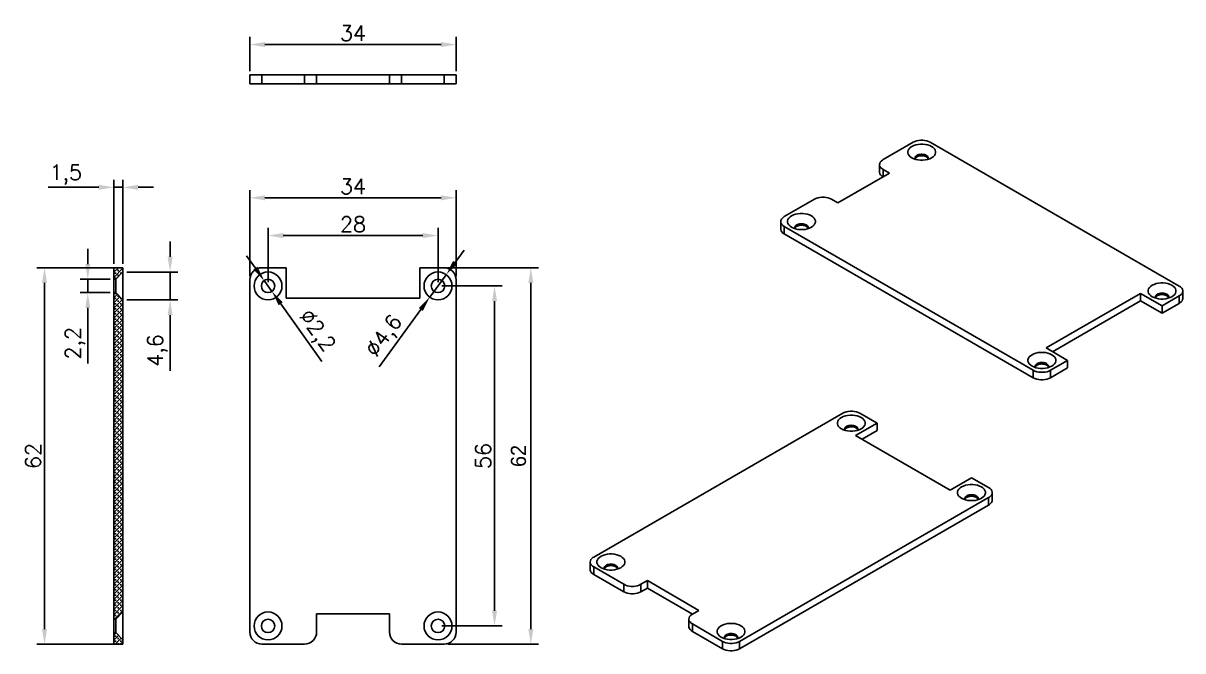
# Model space of a CAD drawing. Header units: millimetres. Extents: x 1426 to 4436, y -331 to 92.
# Drawn here: x 1425.8 to 1616.8, y -217.7 to -114.3 of the extents above; entities that cross this region are included whole.
import ezdxf

# ---------------------------------------------------------------- set-up
doc = ezdxf.new("R2010")
doc.units = ezdxf.units.MM
doc.styles.add('ST', font='PMingLiU.ttf')
doc.styles.get("Standard").update_dxf_attribs({"font": 'txt', "bigfont": 'gbcbig.shx'})
doc.dimstyles.new('ISO-25', dxfattribs={"dimtxt": 2.5, "dimasz": 2.5, "dimexe": 1.25, "dimexo": 0.625, "dimtad": 1, "dimtxsty": 'Standard', "dimcen": 2.5, "dimadec": 0, "dimazin": 0, "dimtfac": 1, "dimtmove": 0, "dimatfit": 3, "dimfxl": 0, "dimarcsym": 0})
pattern_1 = [(45, (-592.61395, -381.9655), (-0.4209495, 0.4209495), []), (45, (-592.193, -381.9655), (-0.4209495, 0.4209495), [0, -0.5953125])]

# ---------------------------------------------------------------- blocks, each defined once
blk = doc.blocks.new('*D163')
at = {"color": 0, "lineweight": -2}
for p, q in [((1440.71, -154.62), (1428.04, -154.62)), ((1429.29, -214.12), (1429.29, -157.12)), ((1440.71, -216.62), (1428.04, -216.62))]:
    blk.add_line(p, q, dxfattribs=at)
at = {"color": 0}
for points in [[(1428.87, -157.12), (1429.7, -157.12), (1429.29, -154.62)], [(1428.87, -214.12), (1429.7, -214.12), (1429.29, -216.62)]]:
    blk.add_solid(points, dxfattribs=at)
at = {"layer": 'Defpoints', "color": 0}
for p in [(1429.29, -154.62), (1441.33, -154.62), (1441.33, -216.62)]:
    blk.add_point(p, dxfattribs=at)
at = {"color": 0, "insert": (1427.41, -185.62), "char_height": 2.5, "attachment_point": 5, "rotation": 90}
blk.add_mtext('62', dxfattribs=at)
blk = doc.blocks.new('*D164')
at = {"color": 0, "lineweight": -2}
for p, q in [((1440.71, -153.99), (1440.71, -140.12)), ((1442.21, -153.99), (1442.21, -140.12)), ((1438.21, -141.37), (1429.88, -141.37)), ((1442.21, -141.37), (1440.71, -141.37)), ((1444.71, -141.37), (1447.21, -141.37))]:
    blk.add_line(p, q, dxfattribs=at)
at = {"color": 0}
for points in [[(1438.21, -140.96), (1438.21, -141.79), (1440.71, -141.37)], [(1444.71, -140.96), (1444.71, -141.79), (1442.21, -141.37)]]:
    blk.add_solid(points, dxfattribs=at)
at = {"layer": 'Defpoints', "color": 0}
for p in [(1440.71, -141.37), (1440.71, -154.62), (1442.21, -154.62)]:
    blk.add_point(p, dxfattribs=at)
at = {"color": 0, "insert": (1432.79, -139.29), "char_height": 2.5, "attachment_point": 5}
blk.add_mtext('1,5', dxfattribs=at)
blk = doc.blocks.new('*D165')
at = {"color": 0, "lineweight": -2}
for p, q in [((1463.1, -122.22), (1463.1, -116.61)), ((1494.6, -117.86), (1465.6, -117.86)), ((1497.1, -122.22), (1497.1, -116.61))]:
    blk.add_line(p, q, dxfattribs=at)
at = {"color": 0}
for points in [[(1465.6, -117.44), (1465.6, -118.27), (1463.1, -117.86)], [(1494.6, -117.44), (1494.6, -118.27), (1497.1, -117.86)]]:
    blk.add_solid(points, dxfattribs=at)
at = {"layer": 'Defpoints', "color": 0}
for p in [(1463.1, -117.86), (1463.1, -122.84), (1497.1, -122.84)]:
    blk.add_point(p, dxfattribs=at)
at = {"color": 0, "insert": (1480.1, -115.98), "char_height": 2.5, "attachment_point": 5}
blk.add_mtext('34', dxfattribs=at)
blk = doc.blocks.new('*D166')
at = {"color": 0, "lineweight": -2}
for p, q in [((1463.1, -155.99), (1463.1, -141.85)), ((1465.6, -143.1), (1494.6, -143.1)), ((1497.1, -155.99), (1497.1, -141.85))]:
    blk.add_line(p, q, dxfattribs=at)
at = {"color": 0}
for points in [[(1465.6, -142.69), (1465.6, -143.52), (1463.1, -143.1)], [(1494.6, -142.69), (1494.6, -143.52), (1497.1, -143.1)]]:
    blk.add_solid(points, dxfattribs=at)
at = {"layer": 'Defpoints', "color": 0}
for p in [(1497.1, -143.1), (1463.1, -156.62), (1497.1, -156.62)]:
    blk.add_point(p, dxfattribs=at)
at = {"color": 0, "insert": (1480.1, -141.23), "char_height": 2.5, "attachment_point": 5}
blk.add_mtext('34', dxfattribs=at)
blk = doc.blocks.new('*D167')
at = {"color": 0, "lineweight": -2}
for p, q in [((1495.73, -154.62), (1510.64, -154.62)), ((1509.39, -157.12), (1509.39, -214.12)), ((1495.73, -216.62), (1510.64, -216.62))]:
    blk.add_line(p, q, dxfattribs=at)
at = {"color": 0}
for points in [[(1508.97, -157.12), (1509.81, -157.12), (1509.39, -154.62)], [(1508.97, -214.12), (1509.81, -214.12), (1509.39, -216.62)]]:
    blk.add_solid(points, dxfattribs=at)
at = {"layer": 'Defpoints', "color": 0}
for p in [(1495.1, -154.62), (1495.1, -216.62), (1509.39, -216.62)]:
    blk.add_point(p, dxfattribs=at)
at = {"color": 0, "insert": (1507.36, -185.62), "char_height": 2.5, "attachment_point": 5, "rotation": 90, "style": 'ST'}
blk.add_mtext('62', dxfattribs=at)
blk = doc.blocks.new('*D168')
at = {"color": 0, "lineweight": -2}
for p, q in [((1494.73, -157.62), (1504.66, -157.62)), ((1503.41, -160.12), (1503.41, -211.12)), ((1494.73, -213.62), (1504.66, -213.62))]:
    blk.add_line(p, q, dxfattribs=at)
at = {"color": 0}
for points in [[(1503, -160.12), (1503.83, -160.12), (1503.41, -157.62)], [(1503, -211.12), (1503.83, -211.12), (1503.41, -213.62)]]:
    blk.add_solid(points, dxfattribs=at)
at = {"layer": 'Defpoints', "color": 0}
for p in [(1494.1, -157.62), (1494.1, -213.62), (1503.41, -213.62)]:
    blk.add_point(p, dxfattribs=at)
at = {"color": 0, "insert": (1501.54, -185.62), "char_height": 2.5, "attachment_point": 5, "rotation": 90}
blk.add_mtext('56', dxfattribs=at)
blk = doc.blocks.new('*D169')
at = {"color": 0, "lineweight": -2}
for p, q in [((1466.1, -156.99), (1466.1, -148.07)), ((1494.1, -156.99), (1494.1, -148.07)), ((1491.6, -149.32), (1468.6, -149.32))]:
    blk.add_line(p, q, dxfattribs=at)
at = {"color": 0}
for points in [[(1468.6, -148.9), (1468.6, -149.74), (1466.1, -149.32)], [(1491.6, -148.9), (1491.6, -149.74), (1494.1, -149.32)]]:
    blk.add_solid(points, dxfattribs=at)
at = {"layer": 'Defpoints', "color": 0}
for p in [(1466.1, -149.32), (1466.1, -157.62), (1494.1, -157.62)]:
    blk.add_point(p, dxfattribs=at)
at = {"color": 0, "insert": (1480.1, -147.45), "char_height": 2.5, "attachment_point": 5}
blk.add_mtext('28', dxfattribs=at)
blk = doc.blocks.new('*D170')
at = {"color": 0, "lineweight": -2}
for p, q in [((1464.02, -154.68), (1462.57, -152.64)), ((1465.46, -156.72), (1466.74, -158.51)), ((1474.94, -170.06), (1468.19, -160.55))]:
    blk.add_line(p, q, dxfattribs=at)
at = {"color": 0}
for points in [[(1464.36, -154.44), (1463.68, -154.92), (1465.46, -156.72)], [(1468.53, -160.31), (1467.85, -160.79), (1466.74, -158.51)]]:
    blk.add_solid(points, dxfattribs=at)
at = {"layer": 'Defpoints', "color": 0}
for p in [(1465.46, -156.72), (1466.74, -158.51)]:
    blk.add_point(p, dxfattribs=at)
at = {"color": 0, "insert": (1473.99, -165.12), "char_height": 2.5, "attachment_point": 5, "rotation": 305.392}
blk.add_mtext('∅2,2', dxfattribs=at)
blk = doc.blocks.new('*D171')
at = {"color": 0, "lineweight": -2}
for p, q in [((1496.93, -153.74), (1498.4, -151.72)), ((1495.46, -155.76), (1492.74, -159.47)), ((1484.39, -170.92), (1491.27, -161.49))]:
    blk.add_line(p, q, dxfattribs=at)
at = {"color": 0}
for points in [[(1496.59, -153.49), (1497.27, -153.98), (1495.46, -155.76)], [(1490.93, -161.25), (1491.61, -161.74), (1492.74, -159.47)]]:
    blk.add_solid(points, dxfattribs=at)
at = {"layer": 'Defpoints', "color": 0}
for p in [(1495.46, -155.76), (1492.74, -159.47)]:
    blk.add_point(p, dxfattribs=at)
at = {"color": 0, "insert": (1485.41, -165.99), "char_height": 2.5, "attachment_point": 5, "rotation": 53.8728}
blk.add_mtext('∅4,6', dxfattribs=at)
blk = doc.blocks.new('*D172')
at = {"color": 0, "lineweight": -2}
for p, q in [((1436.41, -154.02), (1436.41, -151.52)), ((1440.08, -156.52), (1435.16, -156.52)), ((1436.41, -156.52), (1436.41, -158.72)), ((1440.08, -158.72), (1435.16, -158.72)), ((1436.41, -161.22), (1436.41, -170.38))]:
    blk.add_line(p, q, dxfattribs=at)
at = {"color": 0}
for points in [[(1436, -154.02), (1436.83, -154.02), (1436.41, -156.52)], [(1436, -161.22), (1436.83, -161.22), (1436.41, -158.72)]]:
    blk.add_solid(points, dxfattribs=at)
at = {"layer": 'Defpoints', "color": 0}
for p in [(1440.71, -156.52), (1436.41, -158.72), (1440.71, -158.72)]:
    blk.add_point(p, dxfattribs=at)
at = {"color": 0, "insert": (1434.33, -167.05), "char_height": 2.5, "attachment_point": 5, "rotation": 90}
blk.add_mtext('2,2', dxfattribs=at)
blk = doc.blocks.new('*D173')
at = {"color": 0, "lineweight": -2}
for p, q in [((1449.97, -152.82), (1449.97, -150.32)), ((1442.83, -155.32), (1451.22, -155.32)), ((1449.97, -155.32), (1449.97, -159.92)), ((1442.83, -159.92), (1451.22, -159.92)), ((1449.97, -162.42), (1449.97, -171.58))]:
    blk.add_line(p, q, dxfattribs=at)
at = {"color": 0}
for points in [[(1449.56, -152.82), (1450.39, -152.82), (1449.97, -155.32)], [(1449.56, -162.42), (1450.39, -162.42), (1449.97, -159.92)]]:
    blk.add_solid(points, dxfattribs=at)
at = {"layer": 'Defpoints', "color": 0}
for p in [(1442.21, -155.32), (1442.21, -159.92), (1449.97, -159.92)]:
    blk.add_point(p, dxfattribs=at)
at = {"color": 0, "insert": (1447.89, -168.25), "char_height": 2.5, "attachment_point": 5, "rotation": 90}
blk.add_mtext('4,6', dxfattribs=at)

msp = doc.modelspace()

# ---------------------------------------------------------------- hatches: boundary and pattern name
h = msp.add_hatch()
h.set_pattern_fill('SACNCR', color=5, scale=0.25, style=0)
h.set_pattern_definition(pattern_1)
h.paths.add_polyline_path([(1442.20972, -154.61587), (1440.70972, -154.61587), (1440.70972, -156.51588), (1441.00972, -156.51588), (1442.20972, -155.31588)])
h = msp.add_hatch()
h.set_pattern_fill('SACNCR', color=5, scale=0.25, style=0)
h.set_pattern_definition(pattern_1)
h.paths.add_polyline_path([(1442.20972, -159.91588), (1441.00972, -158.71588), (1440.70972, -158.71588), (1440.70972, -212.51587), (1441.00972, -212.51587), (1442.20972, -211.31587)])
h = msp.add_hatch()
h.set_pattern_fill('SACNCR', color=5, scale=0.25, style=0)
h.set_pattern_definition(pattern_1)
h.paths.add_polyline_path([(1441.00972, -214.71587), (1440.70972, -214.71587), (1440.70972, -216.61587), (1442.20972, -216.61587), (1442.20972, -215.91587)])

# ---------------------------------------------------------------- linework, layer by layer
for p, q in [((1463.10079, -124.34126), (1463.10079, -122.84126)), ((1463.10079, -122.84126), (1497.10079, -122.84126)), ((1465.10079, -124.34126), (1465.10079, -122.84126)), ((1472.10079, -124.34126), (1472.10079, -122.84126)), ((1474.10079, -124.34126), (1474.10079, -122.84126)), ((1486.10079, -124.34126), (1486.10079, -122.84126)), ((1488.10079, -124.34126), (1488.10079, -122.84126)), ((1495.10079, -124.34126), (1495.10079, -122.84126)), ((1497.10079, -124.34126), (1497.10079, -122.84126)), ((1463.10079, -124.34126), (1497.10079, -124.34126)), ((1567.40861, -136.80628), (1572.35836, -133.94857)), ((1575.18679, -133.94857), (1616.19898, -157.62674)), ((1559.98399, -143.95055), (1568.46927, -139.05162)), ((1566.82283, -137.62277), (1566.82283, -138.84752)), ((1568.46927, -139.05162), (1567.40861, -138.43926)), ((1567.40861, -139.66401), (1567.40861, -138.43926)), ((1551.14516, -146.1959), (1556.0949, -143.33819)), ((1558.92333, -143.33819), (1559.98399, -143.95055)), ((1550.55937, -147.01239), (1550.55937, -148.23714)), ((1592.15735, -171.50705), (1551.14516, -147.82888)), ((1551.14516, -149.05363), (1551.14516, -147.82888)), ((1592.15735, -172.7318), (1551.14516, -149.05363)), ((1440.70972, -154.61587), (1442.20972, -154.61587)), ((1440.70972, -216.61587), (1440.70972, -154.61587)), ((1442.20972, -216.61587), (1442.20972, -154.61587)), ((1465.10079, -154.61587), (1469.10079, -154.61587)), ((1469.10079, -154.61587), (1469.10079, -159.61588)), ((1491.10079, -154.61587), (1495.10079, -154.61587)), ((1491.10079, -159.61588), (1491.10079, -154.61587)), ((1441.00972, -156.51588), (1440.70972, -156.51588)), ((1442.20972, -155.31588), (1441.00972, -156.51588)), ((1441.00972, -158.71588), (1441.00972, -156.51588)), ((1463.10079, -214.61587), (1463.10079, -156.61587)), ((1497.10079, -156.61587), (1497.10079, -214.61587)), ((1616.78477, -159.66798), (1616.78477, -158.44323)), ((1441.00972, -158.71588), (1440.70972, -158.71588)), ((1441.00972, -158.71588), (1442.20972, -159.91588)), ((1469.10079, -159.61588), (1491.10079, -159.61588)), ((1609.83501, -158.85147), (1594.27866, -167.83285)), ((1609.83501, -160.07622), (1595.33934, -168.44522)), ((1613.37055, -160.8927), (1609.83501, -158.85147)), ((1609.83501, -160.07622), (1609.83501, -158.85147)), ((1613.37055, -162.11745), (1609.83501, -160.07622)), ((1616.19898, -159.25972), (1613.37055, -160.8927)), ((1616.19898, -160.48447), (1616.19898, -159.25972)), ((1616.19898, -160.48447), (1613.37055, -162.11745)), ((1613.37055, -162.11745), (1613.37055, -160.8927)), ((1594.27866, -167.83285), (1597.8142, -169.87407)), ((1597.8142, -169.87407), (1594.98578, -171.50705)), ((1597.8142, -171.09882), (1597.8142, -169.87407)), ((1592.15735, -172.7318), (1592.15735, -171.50705)), ((1597.8142, -171.09882), (1594.98578, -172.7318)), ((1594.98578, -172.7318), (1594.98578, -171.50705)), ((1519.74865, -202.26822), (1560.76085, -178.59005)), ((1563.58927, -178.59005), (1566.4177, -180.22302)), ((1566.4177, -180.22302), (1562.88216, -182.26425)), ((1566.4177, -181.44778), (1563.94283, -182.87663)), ((1566.4177, -181.44778), (1566.4177, -180.22302)), ((1562.88216, -182.26425), (1578.43851, -191.24563)), ((1578.43851, -191.24563), (1581.97405, -189.2044)), ((1581.97405, -189.2044), (1584.80248, -190.83738)), ((1584.80248, -192.47036), (1543.79028, -216.14853)), ((1584.80248, -193.69511), (1584.80248, -192.47036)), ((1585.38826, -192.87862), (1585.38826, -191.65387)), ((1584.80248, -193.69511), (1543.79028, -217.37328)), ((1519.16287, -203.08471), (1519.16287, -204.30946)), ((1524.6984, -206.75891), (1519.74865, -203.9012)), ((1519.74865, -205.12595), (1519.74865, -203.9012)), ((1524.6984, -207.98366), (1519.74865, -205.12595)), ((1528.58749, -206.14654), (1527.52683, -206.75891)), ((1537.07277, -211.04547), (1528.58749, -206.14654)), ((1528.58749, -207.37129), (1528.58749, -206.14654)), ((1524.6984, -207.98366), (1524.6984, -206.75891)), ((1527.52683, -207.98366), (1527.52683, -206.75891)), ((1528.58749, -207.37129), (1527.52683, -207.98366)), ((1536.01209, -211.65785), (1528.58749, -207.37129)), ((1442.20972, -211.31587), (1441.00972, -212.51587)), ((1474.10079, -211.61587), (1474.10079, -214.61587)), ((1486.10079, -211.61587), (1474.10079, -211.61587)), ((1486.10079, -214.61587), (1486.10079, -211.61587)), ((1536.01211, -211.65784), (1537.07277, -211.04547)), ((1441.00972, -212.51587), (1440.70972, -212.51587)), ((1441.00972, -214.71587), (1441.00972, -212.51587)), ((1535.42632, -212.47433), (1535.42632, -213.69908)), ((1540.96186, -216.14853), (1536.01211, -213.29082)), ((1536.01211, -214.51557), (1536.01211, -213.29082)), ((1441.00972, -214.71587), (1440.70972, -214.71587)), ((1441.00972, -214.71587), (1442.20972, -215.91587)), ((1540.96186, -217.37328), (1536.01211, -214.51557)), ((1440.70972, -216.61587), (1442.20972, -216.61587)), ((1472.10079, -216.61587), (1465.10079, -216.61587)), ((1495.10079, -216.61587), (1488.10079, -216.61587)), ((1540.96186, -217.37328), (1540.96186, -216.14853)), ((1543.79028, -217.37328), (1543.79028, -216.14853))]:
    msp.add_line(p, q)
for points in [[(1572.35836, -133.94857, 0), (1572.62542, -133.81919, 0), (1572.92734, -133.71855, 0), (1573.25494, -133.64971, 0), (1573.59826, -133.61476, 0), (1573.94689, -133.61476, 0), (1574.29021, -133.64971, 0), (1574.61781, -133.71855, 0), (1574.91973, -133.81919, 0), (1575.18679, -133.94857, 0)], [(1572.1462, -136.52049, 0), (1571.88851, -136.34318, 0), (1571.68805, -136.14272, 0), (1571.55094, -135.92521, 0), (1571.48132, -135.69726, 0), (1571.48133, -135.46579, 0), (1571.55095, -135.23784, 0), (1571.68808, -135.02034, 0), (1571.88854, -134.81988, 0), (1572.14625, -134.64257, 0), (1572.45338, -134.49379, 0), (1572.80058, -134.37806, 0), (1573.17732, -134.29889, 0), (1573.57215, -134.2587, 0), (1573.97307, -134.25871, 0), (1574.36789, -134.2989, 0), (1574.74463, -134.37807, 0), (1575.09183, -134.49381, 0), (1575.39892, -134.64258, 0)], [(1575.39892, -134.64258, 0), (1575.65662, -134.8199, 0), (1575.85708, -135.02035, 0), (1575.9942, -135.23786, 0), (1576.06382, -135.46581, 0), (1576.06382, -135.69728, 0), (1575.9942, -135.92523, 0), (1575.85708, -136.14274, 0), (1575.65662, -136.34319, 0), (1575.39894, -136.52049, 0)], [(1566.82283, -137.62277, 0), (1566.85321, -137.42226, 0), (1566.94344, -137.22784, 0), (1567.09078, -137.04542, 0), (1567.29074, -136.88055, 0), (1567.40861, -136.80628, 0)], [(1575.39894, -136.52049, 0), (1575.09183, -136.66928, 0), (1574.74463, -136.78502, 0), (1574.36789, -136.86419, 0), (1573.97307, -136.90438, 0), (1573.57215, -136.90439, 0), (1573.17732, -136.8642, 0), (1572.80058, -136.78503, 0), (1572.45338, -136.6693, 0), (1572.14625, -136.52052, 0), (1572.1462, -136.52049, 0)], [(1574.55039, -136.11228, 0), (1574.40351, -136.04112, 0), (1574.23745, -135.98577, 0), (1574.05727, -135.94791, 0), (1573.86845, -135.92868, 0), (1573.6767, -135.92868, 0), (1573.48787, -135.94791, 0), (1573.30769, -135.98577, 0), (1573.14164, -136.04112, 0), (1572.99476, -136.11228, 0), (1572.87151, -136.19708, 0), (1572.77564, -136.29295, 0), (1572.71006, -136.39697, 0), (1572.67676, -136.50599, 0), (1572.67257, -136.56135, 0)], [(1572.67257, -136.56135, 0), (1572.68929, -136.67163, 0), (1572.73093, -136.76545, 0)], [(1574.85192, -136.68382, 0), (1574.79869, -136.57747, 0), (1574.71428, -136.47807, 0), (1574.60125, -136.38865, 0), (1574.46305, -136.31192, 0), (1574.30386, -136.2502, 0), (1574.12854, -136.20539, 0), (1573.94239, -136.17883, 0), (1573.75109, -136.17134, 0), (1573.56044, -136.18314, 0), (1573.37623, -136.21387, 0), (1573.20407, -136.26261, 0), (1573.04918, -136.32786, 0), (1572.91628, -136.40765, 0), (1572.80939, -136.49956, 0), (1572.73176, -136.60078, 0), (1572.69322, -136.68382, 0)], [(1574.87257, -136.56135, 0), (1574.85586, -136.45107, 0), (1574.80624, -136.34414, 0), (1574.7252, -136.24381, 0), (1574.61522, -136.15312, 0), (1574.55039, -136.11228, 0)], [(1574.81422, -136.76545, 0), (1574.85978, -136.65792, 0), (1574.87257, -136.56135, 0)], [(1567.40861, -138.43926, 0), (1567.18452, -138.28507, 0), (1567.01021, -138.11076, 0), (1566.89097, -137.92162, 0), (1566.83044, -137.7234, 0), (1566.82283, -137.62277, 0)], [(1567.40861, -139.66401, 0), (1567.18452, -139.50982, 0), (1567.01021, -139.33551, 0), (1566.89097, -139.14637, 0), (1566.83044, -138.94816, 0), (1566.82283, -138.84752, 0)], [(1556.0949, -143.33819, 0), (1556.36197, -143.20881, 0), (1556.66388, -143.10817, 0), (1556.99148, -143.03933, 0), (1557.33481, -143.00438, 0), (1557.68343, -143.00438, 0), (1558.02676, -143.03933, 0), (1558.35435, -143.10817, 0), (1558.65627, -143.20881, 0), (1558.92333, -143.33819, 0)], [(1550.55937, -147.01239, 0), (1550.58975, -146.81188, 0), (1550.67999, -146.61746, 0), (1550.82732, -146.43504, 0), (1551.02728, -146.27017, 0), (1551.14516, -146.1959, 0)], [(1551.14516, -147.82888, 0), (1550.92107, -147.67469, 0), (1550.74675, -147.50038, 0), (1550.62752, -147.31124, 0), (1550.56698, -147.11302, 0), (1550.55937, -147.01239, 0)], [(1552.34721, -147.95133, 0), (1552.08951, -147.77402, 0), (1551.88905, -147.57356, 0), (1551.75194, -147.35605, 0), (1551.68233, -147.1281, 0), (1551.68233, -146.89663, 0), (1551.75196, -146.66868, 0), (1551.88908, -146.45117, 0), (1552.08955, -146.25072, 0), (1552.34725, -146.07341, 0), (1552.65438, -145.92463, 0), (1553.00158, -145.80889, 0), (1553.37832, -145.72973, 0), (1553.77315, -145.68954, 0), (1554.17407, -145.68954, 0), (1554.56889, -145.72974, 0), (1554.94563, -145.80891, 0), (1555.29283, -145.92465, 0), (1555.59992, -146.07342, 0)], [(1555.59992, -146.07342, 0), (1555.85763, -146.25073, 0), (1556.05808, -146.45119, 0), (1556.19521, -146.6687, 0), (1556.26482, -146.89665, 0), (1556.26482, -147.12812, 0), (1556.19521, -147.35607, 0), (1556.05808, -147.57357, 0), (1555.85763, -147.77403, 0), (1555.59995, -147.95133, 0)], [(1551.14516, -149.05363, 0), (1550.92107, -148.89944, 0), (1550.74675, -148.72513, 0), (1550.62752, -148.53599, 0), (1550.56698, -148.33778, 0), (1550.55937, -148.23714, 0)], [(1555.59995, -147.95133, 0), (1555.29283, -148.10012, 0), (1554.94563, -148.21585, 0), (1554.56889, -148.29502, 0), (1554.17407, -148.33522, 0), (1553.77315, -148.33522, 0), (1553.37832, -148.29503, 0), (1553.00158, -148.21587, 0), (1552.65438, -148.10014, 0), (1552.34725, -147.95136, 0), (1552.34721, -147.95133, 0)], [(1554.75139, -147.54311, 0), (1554.60451, -147.47196, 0), (1554.43846, -147.41661, 0), (1554.25828, -147.37874, 0), (1554.06945, -147.35952, 0), (1553.87771, -147.35952, 0), (1553.68888, -147.37874, 0), (1553.5087, -147.41661, 0), (1553.34264, -147.47196, 0), (1553.19576, -147.54311, 0), (1553.07251, -147.62792, 0), (1552.97664, -147.72379, 0), (1552.91106, -147.82781, 0), (1552.87776, -147.93683, 0), (1552.87358, -147.99218, 0)], [(1552.87358, -147.99218, 0), (1552.89029, -148.10246, 0), (1552.93193, -148.19629, 0)], [(1555.05293, -148.11466, 0), (1554.99969, -148.00831, 0), (1554.91528, -147.90891, 0), (1554.80225, -147.81949, 0), (1554.66405, -147.74275, 0), (1554.50487, -147.68104, 0), (1554.32954, -147.63623, 0), (1554.14339, -147.60967, 0), (1553.95209, -147.60218, 0), (1553.76144, -147.61398, 0), (1553.57724, -147.64471, 0), (1553.40508, -147.69345, 0), (1553.25019, -147.7587, 0), (1553.11728, -147.83849, 0), (1553.01039, -147.9304, 0), (1552.93276, -148.03162, 0), (1552.89423, -148.11466, 0)], [(1555.07358, -147.99218, 0), (1555.05687, -147.8819, 0), (1555.00724, -147.77497, 0), (1554.9262, -147.67464, 0), (1554.81623, -147.58396, 0), (1554.75139, -147.54311, 0)], [(1555.01522, -148.19629, 0), (1555.06078, -148.08876, 0), (1555.07358, -147.99218, 0)], [(1611.74418, -159.38217, 0), (1611.48648, -159.20486, 0), (1611.28602, -159.0044, 0), (1611.14891, -158.78689, 0), (1611.0793, -158.55894, 0), (1611.0793, -158.32747, 0), (1611.14893, -158.09952, 0), (1611.28605, -157.88202, 0), (1611.48652, -157.68156, 0), (1611.74422, -157.50425, 0), (1612.05135, -157.35547, 0), (1612.39855, -157.23974, 0), (1612.77529, -157.16057, 0), (1613.17012, -157.12038, 0), (1613.57104, -157.12039, 0), (1613.96586, -157.16058, 0), (1614.3426, -157.23975, 0), (1614.6898, -157.35549, 0), (1614.99689, -157.50426, 0)], [(1614.99689, -157.50426, 0), (1615.2546, -157.68158, 0), (1615.45505, -157.88203, 0), (1615.59218, -158.09954, 0), (1615.66179, -158.32749, 0), (1615.66179, -158.55896, 0), (1615.59218, -158.78691, 0), (1615.45505, -159.00442, 0), (1615.2546, -159.20487, 0), (1614.99692, -159.38217, 0)], [(1616.19898, -157.62674, 0), (1616.42307, -157.78093, 0), (1616.59738, -157.95524, 0), (1616.71662, -158.14437, 0), (1616.77716, -158.34259, 0), (1616.78477, -158.44323, 0)], [(1616.78477, -158.44323, 0), (1616.75438, -158.64374, 0), (1616.66415, -158.83816, 0), (1616.51682, -159.02057, 0), (1616.31686, -159.18545, 0), (1616.19898, -159.25972, 0)], [(1614.99692, -159.38217, 0), (1614.6898, -159.53096, 0), (1614.3426, -159.6467, 0), (1613.96586, -159.72587, 0), (1613.57104, -159.76606, 0), (1613.17012, -159.76607, 0), (1612.77529, -159.72588, 0), (1612.39855, -159.64671, 0), (1612.05135, -159.53098, 0), (1611.74422, -159.3822, 0), (1611.74418, -159.38217, 0)], [(1614.14836, -158.97396, 0), (1614.00148, -158.9028, 0), (1613.83543, -158.84745, 0), (1613.65525, -158.80959, 0), (1613.46642, -158.79036, 0), (1613.27467, -158.79036, 0), (1613.08585, -158.80959, 0), (1612.90567, -158.84745, 0), (1612.73961, -158.9028, 0), (1612.59273, -158.97396, 0), (1612.46948, -159.05876, 0), (1612.37361, -159.15463, 0), (1612.30803, -159.25865, 0), (1612.27473, -159.36767, 0), (1612.27055, -159.42303, 0)], [(1612.27055, -159.42303, 0), (1612.28726, -159.53331, 0), (1612.3289, -159.62713, 0)], [(1614.4499, -159.5455, 0), (1614.39666, -159.43915, 0), (1614.31225, -159.33975, 0), (1614.19922, -159.25033, 0), (1614.06102, -159.1736, 0), (1613.90183, -159.11188, 0), (1613.72651, -159.06707, 0), (1613.54036, -159.04051, 0), (1613.34906, -159.03302, 0), (1613.15841, -159.04482, 0), (1612.97421, -159.07555, 0), (1612.80204, -159.12429, 0), (1612.64716, -159.18954, 0), (1612.51425, -159.26933, 0), (1612.40736, -159.36124, 0), (1612.32973, -159.46246, 0), (1612.2912, -159.5455, 0)], [(1614.47055, -159.42303, 0), (1614.45383, -159.31275, 0), (1614.40421, -159.20582, 0), (1614.32317, -159.10549, 0), (1614.2132, -159.0148, 0), (1614.14836, -158.97396, 0)], [(1614.41219, -159.62713, 0), (1614.45775, -159.5196, 0), (1614.47055, -159.42303, 0)], [(1616.78477, -159.66798, 0), (1616.75438, -159.86849, 0), (1616.66415, -160.06291, 0), (1616.51682, -160.24532, 0), (1616.31686, -160.4102, 0), (1616.19898, -160.48447, 0)], [(1591.94519, -170.81302, 0), (1591.6875, -170.6357, 0), (1591.48704, -170.43525, 0), (1591.34993, -170.21774, 0), (1591.28031, -169.98979, 0), (1591.28032, -169.75832, 0), (1591.34994, -169.53037, 0), (1591.48707, -169.31286, 0), (1591.68753, -169.11241, 0), (1591.94524, -168.9351, 0), (1592.25237, -168.78631, 0), (1592.59957, -168.67058, 0), (1592.97631, -168.59142, 0), (1593.37114, -168.55123, 0), (1593.77206, -168.55123, 0), (1594.16688, -168.59143, 0), (1594.54362, -168.6706, 0), (1594.89082, -168.78634, 0), (1595.19791, -168.93511, 0)], [(1595.19791, -168.93511, 0), (1595.45561, -169.11242, 0), (1595.65607, -169.31288, 0), (1595.79319, -169.53039, 0), (1595.86281, -169.75834, 0), (1595.86281, -169.9898, 0), (1595.79319, -170.21776, 0), (1595.65607, -170.43526, 0), (1595.45561, -170.63572, 0), (1595.19793, -170.81302, 0)], [(1595.19793, -170.81302, 0), (1594.89082, -170.96181, 0), (1594.54362, -171.07754, 0), (1594.16688, -171.15671, 0), (1593.77206, -171.19691, 0), (1593.37114, -171.19691, 0), (1592.97631, -171.15672, 0), (1592.59957, -171.07756, 0), (1592.25237, -170.96183, 0), (1591.94524, -170.81305, 0), (1591.94519, -170.81302, 0)], [(1594.98578, -171.50705, 0), (1594.71872, -171.63643, 0), (1594.4168, -171.73706, 0), (1594.0892, -171.8059, 0), (1593.74588, -171.84086, 0), (1593.39725, -171.84086, 0), (1593.05393, -171.8059, 0), (1592.72633, -171.73706, 0), (1592.42441, -171.63643, 0), (1592.15735, -171.50705, 0)], [(1594.34938, -170.4048, 0), (1594.2025, -170.33365, 0), (1594.03644, -170.27829, 0), (1593.85626, -170.24043, 0), (1593.66744, -170.22121, 0), (1593.47569, -170.22121, 0), (1593.28686, -170.24043, 0), (1593.10668, -170.27829, 0), (1592.94063, -170.33365, 0), (1592.79375, -170.4048, 0), (1592.6705, -170.48961, 0), (1592.57463, -170.58548, 0), (1592.50905, -170.6895, 0), (1592.47575, -170.79852, 0), (1592.47156, -170.85387, 0)], [(1592.47156, -170.85387, 0), (1592.48828, -170.96415, 0), (1592.52992, -171.05798, 0)], [(1594.65091, -170.97635, 0), (1594.59768, -170.87, 0), (1594.51327, -170.7706, 0), (1594.40024, -170.68118, 0), (1594.26204, -170.60444, 0), (1594.10285, -170.54273, 0), (1593.92752, -170.49791, 0), (1593.74138, -170.47136, 0), (1593.55008, -170.46386, 0), (1593.35943, -170.47566, 0), (1593.17522, -170.5064, 0), (1593.00306, -170.55513, 0), (1592.84817, -170.62039, 0), (1592.71527, -170.70018, 0), (1592.60838, -170.79209, 0), (1592.53075, -170.89331, 0), (1592.49221, -170.97635, 0)], [(1594.67156, -170.85387, 0), (1594.65485, -170.74359, 0), (1594.60523, -170.63666, 0), (1594.52419, -170.53633, 0), (1594.41421, -170.44565, 0), (1594.34938, -170.4048, 0)], [(1594.61321, -171.05798, 0), (1594.65877, -170.95045, 0), (1594.67156, -170.85387, 0)], [(1594.98578, -172.7318, 0), (1594.71872, -172.86118, 0), (1594.4168, -172.96181, 0), (1594.0892, -173.03066, 0), (1593.74588, -173.06561, 0), (1593.39725, -173.06561, 0), (1593.05393, -173.03066, 0), (1592.72633, -172.96181, 0), (1592.42441, -172.86118, 0), (1592.15735, -172.7318, 0)], [(1560.54868, -181.16198, 0), (1560.29098, -180.98466, 0), (1560.09053, -180.7842, 0), (1559.95341, -180.56669, 0), (1559.8838, -180.33874, 0), (1559.88381, -180.10728, 0), (1559.95343, -179.87933, 0), (1560.09056, -179.66182, 0), (1560.29102, -179.46136, 0), (1560.54871, -179.28407, 0)], [(1560.54871, -179.28407, 0), (1560.85583, -179.13528, 0), (1561.20303, -179.01955, 0), (1561.57977, -178.94038, 0), (1561.97459, -178.90019, 0), (1562.37551, -178.90019, 0), (1562.77034, -178.94038, 0), (1563.14707, -179.01955, 0), (1563.49428, -179.13528, 0), (1563.8014, -179.28407, 0), (1564.0591, -179.46138, 0), (1564.25956, -179.66184, 0), (1564.39668, -179.87934, 0), (1564.4663, -180.1073, 0), (1564.4663, -180.33876, 0), (1564.39668, -180.56671, 0), (1564.25956, -180.78422, 0), (1564.0591, -180.98468, 0), (1563.80142, -181.16198, 0)], [(1560.76085, -178.59005, 0), (1561.02791, -178.46067, 0), (1561.32982, -178.36003, 0), (1561.65742, -178.29119, 0), (1562.00075, -178.25624, 0), (1562.34937, -178.25624, 0), (1562.6927, -178.29119, 0), (1563.0203, -178.36003, 0), (1563.32221, -178.46067, 0), (1563.58927, -178.59005, 0)], [(1563.80142, -181.16198, 0), (1563.49431, -181.31076, 0), (1563.1471, -181.4265, 0), (1562.77037, -181.50567, 0), (1562.37554, -181.54587, 0), (1561.97463, -181.54587, 0), (1561.5798, -181.50568, 0), (1561.20306, -181.42652, 0), (1560.85585, -181.31079, 0), (1560.54873, -181.162, 0), (1560.54868, -181.16198, 0)], [(1561.39724, -180.75376, 0), (1561.27399, -180.83856, 0), (1561.17811, -180.93443, 0), (1561.11253, -181.03846, 0), (1561.07924, -181.14748, 0), (1561.07505, -181.20283, 0)], [(1561.07505, -181.20283, 0), (1561.09176, -181.31311, 0), (1561.13341, -181.40693, 0)], [(1563.2544, -181.3253, 0), (1563.20117, -181.21895, 0), (1563.11676, -181.11956, 0), (1563.00373, -181.03013, 0), (1562.86553, -180.9534, 0), (1562.70634, -180.89169, 0), (1562.53101, -180.84687, 0), (1562.34487, -180.82031, 0), (1562.15357, -180.81282, 0), (1561.96292, -180.82462, 0), (1561.77871, -180.85536, 0), (1561.60655, -180.90409, 0), (1561.45166, -180.96935, 0), (1561.31875, -181.04914, 0), (1561.21186, -181.14104, 0), (1561.13424, -181.24227, 0), (1561.0957, -181.3253, 0)], [(1563.27505, -181.20283, 0), (1563.25834, -181.09255, 0), (1563.20871, -180.98562, 0), (1563.12768, -180.88529, 0), (1563.0177, -180.79461, 0), (1562.88212, -180.71633, 0), (1562.72505, -180.65283, 0), (1562.55127, -180.60605, 0), (1562.36607, -180.5774, 0), (1562.17505, -180.56775, 0), (1561.98404, -180.5774, 0), (1561.79883, -180.60605, 0), (1561.62505, -180.65283, 0), (1561.46799, -180.71633, 0), (1561.39724, -180.75376, 0)], [(1563.2167, -181.40693, 0), (1563.26226, -181.2994, 0), (1563.27505, -181.20283, 0)], [(1580.34768, -192.59281, 0), (1580.08998, -192.4155, 0), (1579.88953, -192.21504, 0), (1579.75241, -191.99753, 0), (1579.6828, -191.76958, 0), (1579.68281, -191.53811, 0), (1579.75243, -191.31016, 0), (1579.88956, -191.09266, 0), (1580.09002, -190.8922, 0), (1580.3477, -190.7149, 0)], [(1580.3477, -190.7149, 0), (1580.65482, -190.56612, 0), (1581.00203, -190.45039, 0), (1581.37877, -190.37122, 0), (1581.77359, -190.33103, 0), (1582.17451, -190.33103, 0), (1582.56933, -190.37122, 0), (1582.94607, -190.45039, 0), (1583.29328, -190.56612, 0), (1583.6004, -190.7149, 0), (1583.8581, -190.89222, 0), (1584.05856, -191.09267, 0), (1584.19568, -191.31018, 0), (1584.2653, -191.53813, 0), (1584.2653, -191.7696, 0), (1584.19568, -191.99755, 0), (1584.05856, -192.21506, 0), (1583.8581, -192.41551, 0), (1583.60042, -192.59281, 0)], [(1584.80248, -190.83738, 0), (1585.02657, -190.99156, 0), (1585.20088, -191.16587, 0), (1585.32012, -191.35501, 0), (1585.38065, -191.55323, 0), (1585.38826, -191.65387, 0)], [(1583.60042, -192.59281, 0), (1583.2933, -192.7416, 0), (1582.9461, -192.85734, 0), (1582.56937, -192.93651, 0), (1582.17454, -192.9767, 0), (1581.77362, -192.97671, 0), (1581.3788, -192.93652, 0), (1581.00206, -192.85735, 0), (1580.65485, -192.74162, 0), (1580.34773, -192.59284, 0), (1580.34768, -192.59281, 0)], [(1581.19623, -192.1846, 0), (1581.07298, -192.2694, 0), (1580.97711, -192.36527, 0), (1580.91153, -192.4693, 0), (1580.87824, -192.57832, 0), (1580.87405, -192.63367, 0)], [(1580.87405, -192.63367, 0), (1580.89076, -192.74395, 0), (1580.93241, -192.83777, 0)], [(1583.0534, -192.75614, 0), (1583.00017, -192.64979, 0), (1582.91575, -192.5504, 0), (1582.80273, -192.46097, 0), (1582.66452, -192.38424, 0), (1582.50534, -192.32253, 0), (1582.33001, -192.27771, 0), (1582.14387, -192.25115, 0), (1581.95257, -192.24366, 0), (1581.76191, -192.25546, 0), (1581.57771, -192.28619, 0), (1581.40555, -192.33493, 0), (1581.25066, -192.40018, 0), (1581.11775, -192.47998, 0), (1581.01086, -192.57188, 0), (1580.93324, -192.6731, 0), (1580.8947, -192.75614, 0)], [(1583.07405, -192.63367, 0), (1583.05734, -192.52339, 0), (1583.00771, -192.41646, 0), (1582.92668, -192.31613, 0), (1582.8167, -192.22545, 0), (1582.68112, -192.14717, 0), (1582.52405, -192.08367, 0), (1582.35027, -192.03689, 0), (1582.16506, -192.00824, 0), (1581.97405, -191.99859, 0), (1581.78304, -192.00824, 0), (1581.59783, -192.03689, 0), (1581.42405, -192.08367, 0), (1581.26698, -192.14717, 0), (1581.19623, -192.1846, 0)], [(1583.01569, -192.83777, 0), (1583.06126, -192.73024, 0), (1583.07405, -192.63367, 0)], [(1585.38826, -191.65387, 0), (1585.35788, -191.85438, 0), (1585.26765, -192.04879, 0), (1585.12031, -192.23121, 0), (1584.92035, -192.39609, 0), (1584.80248, -192.47036, 0)], [(1585.38826, -192.87862, 0), (1585.35788, -193.07913, 0), (1585.26765, -193.27354, 0), (1585.12031, -193.45596, 0), (1584.92035, -193.62084, 0), (1584.80248, -193.69511, 0)], [(1519.16287, -203.08471, 0), (1519.19325, -202.8842, 0), (1519.28348, -202.68978, 0), (1519.43082, -202.50736, 0), (1519.63078, -202.34249, 0), (1519.74865, -202.26822, 0)], [(1520.95071, -204.02366, 0), (1520.69301, -203.84634, 0), (1520.49256, -203.64588, 0), (1520.35544, -203.42837, 0), (1520.28583, -203.20042, 0), (1520.28584, -202.96896, 0), (1520.35546, -202.74101, 0), (1520.49259, -202.5235, 0), (1520.69305, -202.32304, 0), (1520.95073, -202.14575, 0)], [(1520.95073, -202.14575, 0), (1521.25785, -201.99696, 0), (1521.60506, -201.88123, 0), (1521.9818, -201.80206, 0), (1522.37662, -201.76187, 0), (1522.77754, -201.76187, 0), (1523.17236, -201.80206, 0), (1523.5491, -201.88123, 0), (1523.89631, -201.99696, 0), (1524.20343, -202.14575, 0), (1524.46113, -202.32306, 0), (1524.66159, -202.52352, 0), (1524.79871, -202.74102, 0), (1524.86833, -202.96898, 0), (1524.86833, -203.20044, 0), (1524.79871, -203.42839, 0), (1524.66159, -203.6459, 0), (1524.46113, -203.84636, 0), (1524.20345, -204.02366, 0)], [(1519.74865, -203.9012, 0), (1519.52456, -203.74701, 0), (1519.35025, -203.5727, 0), (1519.23102, -203.38356, 0), (1519.17048, -203.18535, 0), (1519.16287, -203.08471, 0)], [(1519.74865, -205.12595, 0), (1519.52456, -204.97176, 0), (1519.35025, -204.79745, 0), (1519.23102, -204.60832, 0), (1519.17048, -204.4101, 0), (1519.16287, -204.30946, 0)], [(1524.20345, -204.02366, 0), (1523.89633, -204.17244, 0), (1523.54913, -204.28818, 0), (1523.1724, -204.36735, 0), (1522.77757, -204.40755, 0), (1522.37666, -204.40755, 0), (1521.98183, -204.36736, 0), (1521.60509, -204.2882, 0), (1521.25788, -204.17247, 0), (1520.95076, -204.02368, 0), (1520.95071, -204.02366, 0)], [(1521.79926, -203.61544, 0), (1521.67601, -203.70024, 0), (1521.58014, -203.79611, 0), (1521.51456, -203.90014, 0), (1521.48127, -204.00916, 0), (1521.47708, -204.06451, 0)], [(1521.47708, -204.06451, 0), (1521.49379, -204.17479, 0), (1521.53544, -204.26861, 0)], [(1523.65643, -204.18698, 0), (1523.6032, -204.08063, 0), (1523.51878, -203.98124, 0), (1523.40576, -203.89181, 0), (1523.26755, -203.81508, 0), (1523.10837, -203.75337, 0), (1522.93304, -203.70855, 0), (1522.7469, -203.68199, 0), (1522.5556, -203.6745, 0), (1522.36495, -203.6863, 0), (1522.18074, -203.71704, 0), (1522.00858, -203.76577, 0), (1521.85369, -203.83103, 0), (1521.72078, -203.91082, 0), (1521.61389, -204.00272, 0), (1521.53627, -204.10395, 0), (1521.49773, -204.18698, 0)], [(1523.67708, -204.06451, 0), (1523.66037, -203.95423, 0), (1523.61074, -203.8473, 0), (1523.52971, -203.74697, 0), (1523.41973, -203.65629, 0), (1523.28415, -203.57801, 0), (1523.12708, -203.51451, 0), (1522.9533, -203.46773, 0), (1522.76809, -203.43908, 0), (1522.57708, -203.42943, 0), (1522.38607, -203.43908, 0), (1522.20086, -203.46773, 0), (1522.02708, -203.51451, 0), (1521.87001, -203.57801, 0), (1521.79926, -203.61544, 0)], [(1523.61872, -204.26861, 0), (1523.66429, -204.16108, 0), (1523.67708, -204.06451, 0)], [(1527.52683, -206.75891, 0), (1527.25977, -206.88829, 0), (1526.95785, -206.98892, 0), (1526.63025, -207.05776, 0), (1526.28693, -207.09271, 0), (1525.9383, -207.09271, 0), (1525.59498, -207.05776, 0), (1525.26738, -206.98892, 0), (1524.96546, -206.88829, 0), (1524.6984, -206.75891, 0)], [(1527.52683, -207.98366, 0), (1527.25977, -208.11304, 0), (1526.95785, -208.21367, 0), (1526.63025, -208.28251, 0), (1526.28693, -208.31747, 0), (1525.9383, -208.31747, 0), (1525.59498, -208.28251, 0), (1525.26738, -208.21367, 0), (1524.96546, -208.11304, 0), (1524.6984, -207.98366, 0)], [(1535.42632, -212.47433, 0), (1535.45671, -212.27382, 0), (1535.54694, -212.0794, 0), (1535.69427, -211.89698, 0), (1535.89423, -211.73211, 0), (1536.01211, -211.65784, 0)], [(1536.01211, -213.29082, 0), (1535.78802, -213.13663, 0), (1535.61371, -212.96232, 0), (1535.49447, -212.77318, 0), (1535.43393, -212.57497, 0), (1535.42632, -212.47433, 0)], [(1536.01211, -214.51557, 0), (1535.78802, -214.36138, 0), (1535.61371, -214.18707, 0), (1535.49447, -213.99794, 0), (1535.43393, -213.79972, 0), (1535.42632, -213.69908, 0)], [(1540.74969, -215.4545, 0), (1540.49199, -215.27719, 0), (1540.29154, -215.07673, 0), (1540.15442, -214.85922, 0), (1540.08481, -214.63127, 0), (1540.08482, -214.3998, 0), (1540.15444, -214.17185, 0), (1540.29157, -213.95435, 0), (1540.49203, -213.75389, 0), (1540.74972, -213.57659, 0)], [(1540.74972, -213.57659, 0), (1541.05684, -213.42781, 0), (1541.40404, -213.31208, 0), (1541.78078, -213.23291, 0), (1542.1756, -213.19272, 0), (1542.57652, -213.19272, 0), (1542.97135, -213.23291, 0), (1543.34808, -213.31208, 0), (1543.69529, -213.42781, 0), (1544.00241, -213.57659, 0), (1544.26011, -213.75391, 0), (1544.46057, -213.95436, 0), (1544.59769, -214.17187, 0), (1544.66731, -214.39982, 0), (1544.66731, -214.63129, 0), (1544.59769, -214.85924, 0), (1544.46057, -215.07675, 0), (1544.26011, -215.2772, 0), (1544.00243, -215.4545, 0)], [(1544.00243, -215.4545, 0), (1543.69532, -215.60329, 0), (1543.34811, -215.71903, 0), (1542.97138, -215.7982, 0), (1542.57655, -215.83839, 0), (1542.17564, -215.8384, 0), (1541.78081, -215.79821, 0), (1541.40407, -215.71904, 0), (1541.05686, -215.60331, 0), (1540.74974, -215.45453, 0), (1540.74969, -215.4545, 0)], [(1541.59825, -215.04629, 0), (1541.475, -215.13109, 0), (1541.37912, -215.22696, 0), (1541.31354, -215.33099, 0), (1541.28025, -215.44, 0), (1541.27606, -215.49536, 0)], [(1541.27606, -215.49536, 0), (1541.29277, -215.60564, 0), (1541.33442, -215.69946, 0)], [(1543.45541, -215.61783, 0), (1543.40218, -215.51148, 0), (1543.31777, -215.41208, 0), (1543.20474, -215.32266, 0), (1543.06654, -215.24593, 0), (1542.90735, -215.18421, 0), (1542.73202, -215.1394, 0), (1542.54588, -215.11284, 0), (1542.35458, -215.10535, 0), (1542.16393, -215.11715, 0), (1541.97972, -215.14788, 0), (1541.80756, -215.19662, 0), (1541.65267, -215.26187, 0), (1541.51976, -215.34166, 0), (1541.41287, -215.43357, 0), (1541.33525, -215.53479, 0), (1541.29671, -215.61783, 0)], [(1543.47606, -215.49536, 0), (1543.45935, -215.38508, 0), (1543.40972, -215.27815, 0), (1543.32869, -215.17782, 0), (1543.21871, -215.08713, 0), (1543.08313, -215.00886, 0), (1542.92606, -214.94536, 0), (1542.75228, -214.89858, 0), (1542.56708, -214.86992, 0), (1542.37606, -214.86028, 0), (1542.18505, -214.86992, 0), (1541.99984, -214.89858, 0), (1541.82606, -214.94536, 0), (1541.669, -215.00886, 0), (1541.59825, -215.04629, 0)], [(1543.41771, -215.69946, 0), (1543.46327, -215.59193, 0), (1543.47606, -215.49536, 0)], [(1543.79028, -216.14853, 0), (1543.52322, -216.27791, 0), (1543.22131, -216.37854, 0), (1542.89371, -216.44738, 0), (1542.55038, -216.48234, 0), (1542.20176, -216.48234, 0), (1541.85843, -216.44738, 0), (1541.53083, -216.37854, 0), (1541.22892, -216.27791, 0), (1540.96186, -216.14853, 0)], [(1543.79028, -217.37328, 0), (1543.52322, -217.50266, 0), (1543.22131, -217.60329, 0), (1542.89371, -217.67213, 0), (1542.55038, -217.70709, 0), (1542.20176, -217.70709, 0), (1541.85843, -217.67213, 0), (1541.53083, -217.60329, 0), (1541.22892, -217.50266, 0), (1540.96186, -217.37328, 0)]]:
    msp.add_polyline3d(points)
for centre, radius in [((1466.10079, -157.61588), 2.3), ((1466.10079, -157.61588), 1.1), ((1494.10079, -157.61587), 2.3), ((1494.10079, -157.61587), 1.1), ((1466.10079, -213.61587), 2.3), ((1494.10079, -213.61588), 2.3), ((1466.10079, -213.61587), 1.1), ((1494.10079, -213.61588), 1.1)]:
    msp.add_circle(centre, radius)
for centre, start, end in [((1465.10079, -156.61587), 90, 180), ((1495.10079, -156.61587), 0, 90), ((1465.10079, -214.61587), 180, 270), ((1472.10079, -214.61587), 270, 0), ((1488.10079, -214.61587), 180, 270), ((1495.10079, -214.61587), 270, 0)]:
    msp.add_arc(centre, 2, start, end)

# ---------------------------------------------------------------- dimensions: what is measured, and where the dimension line sits
at = {"color": 1}
for base, p1, p2, picture, middle in [((1463.10079, -117.85679), (1497.10079, -122.84126), (1463.10079, -122.84126), '*D165', (1480.10079, -115.98179)), ((1440.70972, -141.37331), (1442.20972, -154.61587), (1440.70972, -154.61587), '*D164', (1432.79305, -139.28998))]:
    dim = msp.add_linear_dim(base=base, p1=p1, p2=p2, dimstyle='ISO-25', dxfattribs=at)
    dim.commit()
    dim.dimension.update_dxf_attribs({"geometry": picture, "text_midpoint": middle})
for base, p1, p2, picture, middle in [((1497.10079, -143.10241), (1463.10079, -156.61587), (1497.10079, -156.61587), '*D166', (1480.10079, -143.10241)), ((1466.10079, -149.32154), (1494.10079, -157.61587), (1466.10079, -157.61588), '*D169', (1480.10079, -149.32154))]:
    dim = msp.add_linear_dim(base=base, p1=p1, p2=p2, dimstyle='ISO-25', dxfattribs=at)
    dim.commit()
    dim.dimension.update_dxf_attribs({"geometry": picture, "text_midpoint": middle, "dimtype": 160})
for base, p1, p2, picture, middle in [((1449.97245, -159.91588), (1442.20972, -155.31588), (1442.20972, -159.91588), '*D173', (1447.88911, -168.24921)), ((1436.4124, -158.71588), (1440.70972, -156.51588), (1440.70972, -158.71588), '*D172', (1434.32907, -167.04921)), ((1429.28819, -154.61587), (1441.33472, -216.61587), (1441.33472, -154.61587), '*D163', (1427.41319, -185.61587)), ((1503.41389, -213.61588), (1494.10079, -157.61587), (1494.10079, -213.61588), '*D168', (1501.53889, -185.61587))]:
    dim = msp.add_linear_dim(base=base, p1=p1, p2=p2, angle=90, dimstyle='ISO-25', dxfattribs=at)
    dim.commit()
    dim.dimension.update_dxf_attribs({"geometry": picture, "text_midpoint": middle})
for p1, p2, picture, middle in [((1465.46371, -156.71915), (1466.73788, -158.51261), '*D170', (1473.98658, -165.11842)), ((1495.45683, -155.75814), (1492.74476, -159.4736), '*D171', (1485.41189, -165.98587))]:
    dim = msp.add_diameter_dim_2p(p1=p1, p2=p2, dimstyle='ISO-25', dxfattribs=at)
    dim.commit()
    dim.dimension.update_dxf_attribs({"geometry": picture, "text_midpoint": middle})
dim = msp.add_linear_dim(base=(1509.39033, -216.61587), p1=(1495.10079, -154.61587), p2=(1495.10079, -216.61587), angle=90, dimstyle='ISO-25', override={"dimtxsty": 'ST'}, dxfattribs=at)
dim.commit()
dim.dimension.update_dxf_attribs({"geometry": '*D167', "text_midpoint": (1507.35726, -185.61587)})

doc.saveas('drawing.dxf')
